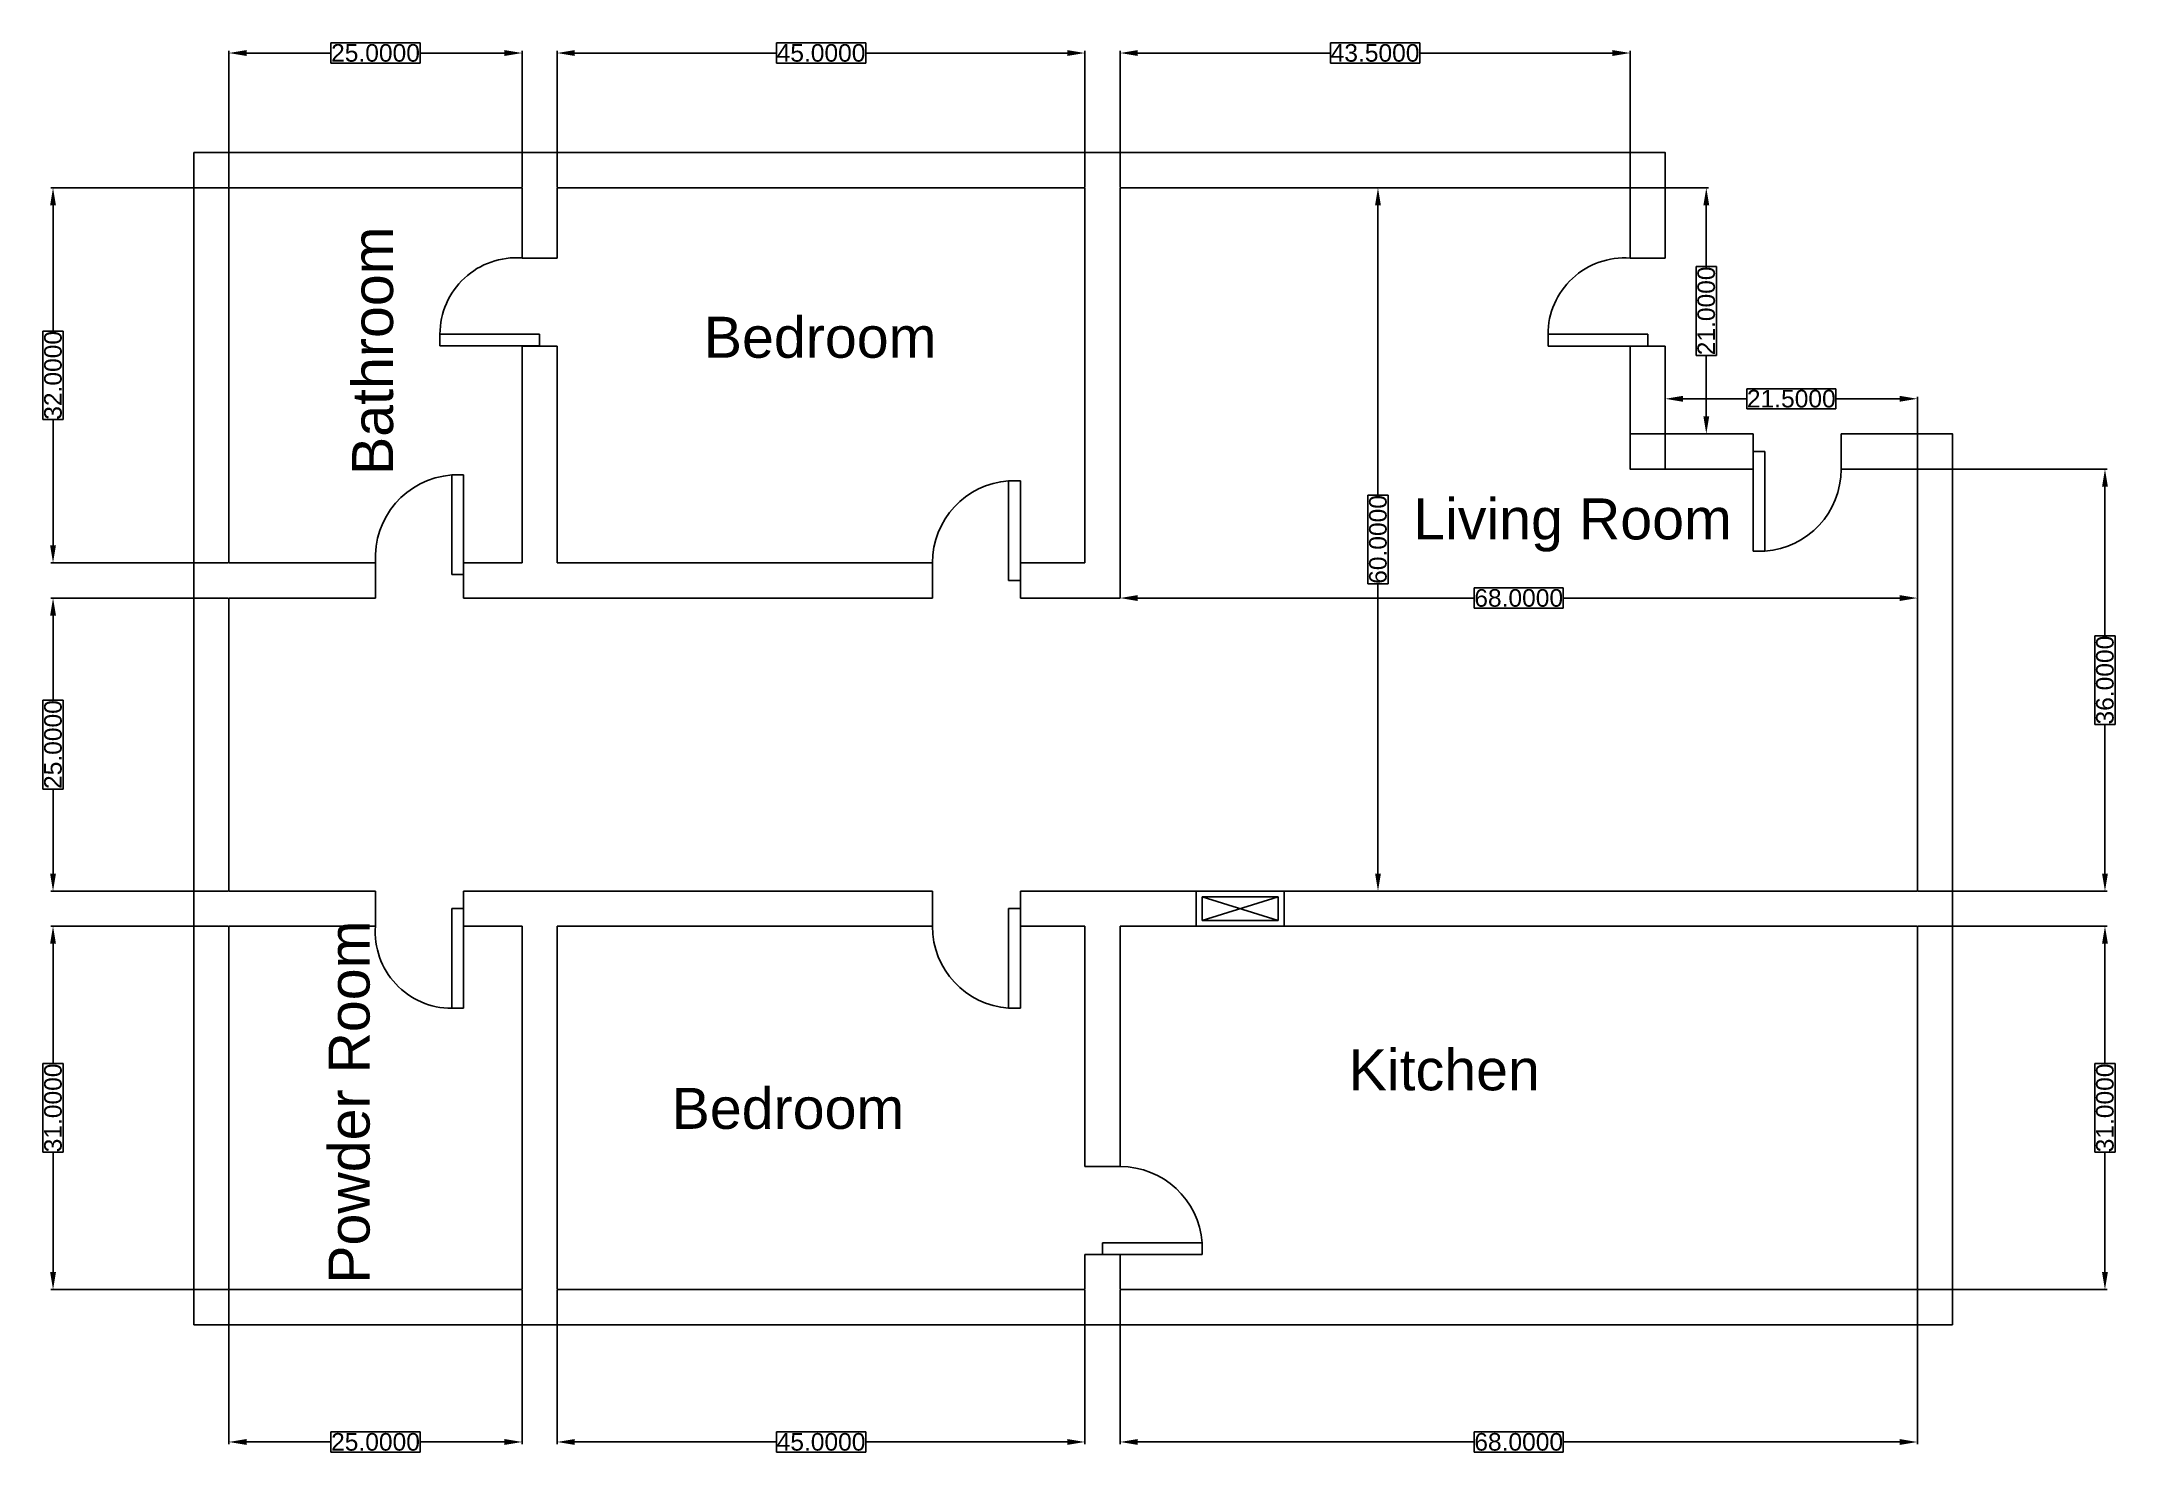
# Model space of a CAD drawing. Header units: metres. Extents: x 99 to 276, y 51 to 171.
import ezdxf

# ---------------------------------------------------------------- set-up
doc = ezdxf.new("R2010")
doc.units = ezdxf.units.M
doc.header["$MEASUREMENT"] = 0
for name, color, linetype in [('DimNum', 40, 'Continuous'), ('Layer1', 1, 'Continuous'), ('Layer2', 5, 'Continuous'), ('Textage', 4, 'Continuous')]:
    doc.layers.add(name, color=color, linetype=linetype)
doc.styles.get("Standard").update_dxf_attribs({"font": 'arial.ttf'})
doc.dimstyles.get("Standard").update_dxf_attribs({"dimtxt": 1.5, "dimasz": 1.5, "dimexe": 0.18, "dimexo": 0.0625, "dimgap": -0.09, "dimtad": 0, "dimdec": 4, "dimzin": 0, "dimdsep": 46, "dimtxsty": 'Standard', "dimcen": 0.09, "dimadec": 0, "dimazin": 0, "dimtfac": 1, "dimtdec": 4, "dimtix": 1, "dimtofl": 0, "dimtmove": 0, "dimatfit": 3, "dimfxl": 1, "dimtolj": 1, "dimtzin": 0, "dimarcsym": 0})

# ---------------------------------------------------------------- blocks, each defined once
blk = doc.blocks.new('*D7')
at = {"layer": 'Defpoints', "color": 0, "transparency": 16777216}
for p in [(100, 158.5), (115, 158.5), (115, 126.5)]:
    blk.add_point(p, dxfattribs=at)
at = {"layer": 'DimNum', "color": 0, "lineweight": -2, "transparency": 16777216}
for p, q in [((114.94, 158.5), (99.82, 158.5)), ((100, 157), (100, 146.28)), ((100.86, 146.28), (99.14, 146.28)), ((99.14, 146.28), (99.14, 138.72)), ((100.86, 138.72), (100.86, 146.28)), ((99.14, 138.72), (100.86, 138.72)), ((100, 128), (100, 138.72)), ((114.94, 126.5), (99.82, 126.5))]:
    blk.add_line(p, q, dxfattribs=at)
at = {"layer": 'DimNum', "color": 0, "transparency": 16777216}
for points in [[(99.75, 157), (100.25, 157), (100, 158.5)], [(99.75, 128), (100.25, 128), (100, 126.5)]]:
    blk.add_solid(points, dxfattribs=at)
at = {"layer": 'DimNum', "color": 0, "transparency": 16777216, "insert": (100, 142.5), "char_height": 1.5, "attachment_point": 5, "rotation": 90}
blk.add_mtext('\\A1;32.0000', dxfattribs=at)
blk = doc.blocks.new('*D8')
at = {"layer": 'Defpoints', "color": 0, "transparency": 16777216}
for p in [(140, 170), (115, 158.5), (140, 158.5)]:
    blk.add_point(p, dxfattribs=at)
at = {"layer": 'DimNum', "color": 0, "lineweight": -2, "transparency": 16777216}
for p, q in [((115, 158.56), (115, 170.18)), ((116.5, 170), (123.7, 170)), ((131.3, 170.86), (123.7, 170.86)), ((123.7, 170.86), (123.7, 169.14)), ((131.3, 169.14), (131.3, 170.86)), ((138.5, 170), (131.3, 170)), ((140, 158.56), (140, 170.18)), ((123.7, 169.14), (131.3, 169.14))]:
    blk.add_line(p, q, dxfattribs=at)
at = {"layer": 'DimNum', "color": 0, "transparency": 16777216}
for points in [[(116.5, 170.25), (116.5, 169.75), (115, 170)], [(138.5, 170.25), (138.5, 169.75), (140, 170)]]:
    blk.add_solid(points, dxfattribs=at)
at = {"layer": 'DimNum', "color": 0, "transparency": 16777216, "insert": (127.5, 170), "char_height": 1.5, "attachment_point": 5}
blk.add_mtext('\\A1;25.0000', dxfattribs=at)
blk = doc.blocks.new('*D9')
at = {"layer": 'Defpoints', "color": 0, "transparency": 16777216}
for p in [(188, 170), (143, 158.5), (188, 158.5)]:
    blk.add_point(p, dxfattribs=at)
at = {"layer": 'DimNum', "color": 0, "lineweight": -2, "transparency": 16777216}
for p, q in [((143, 158.56), (143, 170.18)), ((144.5, 170), (161.69, 170)), ((169.31, 170.86), (161.69, 170.86)), ((161.69, 170.86), (161.69, 169.14)), ((169.31, 169.14), (169.31, 170.86)), ((186.5, 170), (169.31, 170)), ((188, 158.56), (188, 170.18)), ((161.69, 169.14), (169.31, 169.14))]:
    blk.add_line(p, q, dxfattribs=at)
at = {"layer": 'DimNum', "color": 0, "transparency": 16777216}
for points in [[(144.5, 170.25), (144.5, 169.75), (143, 170)], [(186.5, 170.25), (186.5, 169.75), (188, 170)]]:
    blk.add_solid(points, dxfattribs=at)
at = {"layer": 'DimNum', "color": 0, "transparency": 16777216, "insert": (165.5, 170), "char_height": 1.5, "attachment_point": 5}
blk.add_mtext('\\A1;45.0000', dxfattribs=at)
blk = doc.blocks.new('*D10')
at = {"layer": 'Defpoints', "color": 0, "transparency": 16777216}
for p in [(234.5, 170), (191, 158.5), (234.5, 158.5)]:
    blk.add_point(p, dxfattribs=at)
at = {"layer": 'DimNum', "color": 0, "lineweight": -2, "transparency": 16777216}
for p, q in [((191, 158.56), (191, 170.18)), ((192.5, 170), (208.94, 170)), ((216.56, 170.86), (208.94, 170.86)), ((208.94, 170.86), (208.94, 169.14)), ((216.56, 169.14), (216.56, 170.86)), ((233, 170), (216.56, 170)), ((234.5, 158.56), (234.5, 170.18)), ((208.94, 169.14), (216.56, 169.14))]:
    blk.add_line(p, q, dxfattribs=at)
at = {"layer": 'DimNum', "color": 0, "transparency": 16777216}
for points in [[(192.5, 170.25), (192.5, 169.75), (191, 170)], [(233, 170.25), (233, 169.75), (234.5, 170)]]:
    blk.add_solid(points, dxfattribs=at)
at = {"layer": 'DimNum', "color": 0, "transparency": 16777216, "insert": (212.75, 170), "char_height": 1.5, "attachment_point": 5}
blk.add_mtext('\\A1;43.5000', dxfattribs=at)
blk = doc.blocks.new('*D11')
at = {"layer": 'Defpoints', "color": 0, "transparency": 16777216}
for p in [(259, 134.5), (259, 98.5), (275, 98.5)]:
    blk.add_point(p, dxfattribs=at)
at = {"layer": 'DimNum', "color": 0, "lineweight": -2, "transparency": 16777216}
for p, q in [((259.06, 134.5), (275.18, 134.5)), ((275, 133), (275, 120.28)), ((275.86, 120.28), (274.14, 120.28)), ((274.14, 120.28), (274.14, 112.72)), ((275.86, 112.72), (275.86, 120.28)), ((274.14, 112.72), (275.86, 112.72)), ((275, 100), (275, 112.72)), ((259.06, 98.5), (275.18, 98.5))]:
    blk.add_line(p, q, dxfattribs=at)
at = {"layer": 'DimNum', "color": 0, "transparency": 16777216}
for points in [[(274.75, 133), (275.25, 133), (275, 134.5)], [(274.75, 100), (275.25, 100), (275, 98.5)]]:
    blk.add_solid(points, dxfattribs=at)
at = {"layer": 'DimNum', "color": 0, "transparency": 16777216, "insert": (275, 116.5), "char_height": 1.5, "attachment_point": 5, "rotation": 90}
blk.add_mtext('\\A1;36.0000', dxfattribs=at)
blk = doc.blocks.new('*D12')
at = {"layer": 'Defpoints', "color": 0, "transparency": 16777216}
for p in [(259, 140.5), (237.5, 134.5), (259, 134.5)]:
    blk.add_point(p, dxfattribs=at)
at = {"layer": 'DimNum', "color": 0, "lineweight": -2, "transparency": 16777216}
for p, q in [((237.5, 134.56), (237.5, 140.68)), ((239, 140.5), (244.45, 140.5)), ((252.05, 141.36), (244.45, 141.36)), ((244.45, 141.36), (244.45, 139.64)), ((252.05, 139.64), (252.05, 141.36)), ((257.5, 140.5), (252.05, 140.5)), ((259, 134.56), (259, 140.68)), ((244.45, 139.64), (252.05, 139.64))]:
    blk.add_line(p, q, dxfattribs=at)
at = {"layer": 'DimNum', "color": 0, "transparency": 16777216}
for points in [[(239, 140.75), (239, 140.25), (237.5, 140.5)], [(257.5, 140.75), (257.5, 140.25), (259, 140.5)]]:
    blk.add_solid(points, dxfattribs=at)
at = {"layer": 'DimNum', "color": 0, "transparency": 16777216, "insert": (248.25, 140.5), "char_height": 1.5, "attachment_point": 5}
blk.add_mtext('\\A1;21.5000', dxfattribs=at)
blk = doc.blocks.new('*D13')
at = {"layer": 'Defpoints', "color": 0, "transparency": 16777216}
for p in [(234.5, 158.5), (234.5, 137.5), (241, 137.5)]:
    blk.add_point(p, dxfattribs=at)
at = {"layer": 'DimNum', "color": 0, "lineweight": -2, "transparency": 16777216}
for p, q in [((234.56, 158.5), (241.18, 158.5)), ((241, 157), (241, 151.8)), ((241.86, 151.8), (240.14, 151.8)), ((240.14, 151.8), (240.14, 144.2)), ((241.86, 144.2), (241.86, 151.8)), ((240.14, 144.2), (241.86, 144.2)), ((241, 139), (241, 144.2)), ((234.56, 137.5), (241.18, 137.5))]:
    blk.add_line(p, q, dxfattribs=at)
at = {"layer": 'DimNum', "color": 0, "transparency": 16777216}
for points in [[(240.75, 157), (241.25, 157), (241, 158.5)], [(240.75, 139), (241.25, 139), (241, 137.5)]]:
    blk.add_solid(points, dxfattribs=at)
at = {"layer": 'DimNum', "color": 0, "transparency": 16777216, "insert": (241, 148), "char_height": 1.5, "attachment_point": 5, "rotation": 90}
blk.add_mtext('\\A1;21.0000', dxfattribs=at)
blk = doc.blocks.new('*D14')
at = {"layer": 'Defpoints', "color": 0, "transparency": 16777216}
for p in [(191, 64.5), (259, 64.5), (259, 51.5)]:
    blk.add_point(p, dxfattribs=at)
at = {"layer": 'DimNum', "color": 0, "lineweight": -2, "transparency": 16777216}
for p, q in [((191, 64.44), (191, 51.32)), ((259, 64.44), (259, 51.32)), ((192.5, 51.5), (221.21, 51.5)), ((228.79, 52.36), (221.21, 52.36)), ((221.21, 52.36), (221.21, 50.64)), ((228.79, 50.64), (228.79, 52.36)), ((257.5, 51.5), (228.79, 51.5)), ((221.21, 50.64), (228.79, 50.64))]:
    blk.add_line(p, q, dxfattribs=at)
at = {"layer": 'DimNum', "color": 0, "transparency": 16777216}
for points in [[(192.5, 51.75), (192.5, 51.25), (191, 51.5)], [(257.5, 51.75), (257.5, 51.25), (259, 51.5)]]:
    blk.add_solid(points, dxfattribs=at)
at = {"layer": 'DimNum', "color": 0, "transparency": 16777216, "insert": (225, 51.5), "char_height": 1.5, "attachment_point": 5}
blk.add_mtext('\\A1;68.0000', dxfattribs=at)
blk = doc.blocks.new('*D15')
at = {"layer": 'Defpoints', "color": 0, "transparency": 16777216}
for p in [(143, 64.5), (188, 64.5), (188, 51.5)]:
    blk.add_point(p, dxfattribs=at)
at = {"layer": 'DimNum', "color": 0, "lineweight": -2, "transparency": 16777216}
for p, q in [((143, 64.44), (143, 51.32)), ((188, 64.44), (188, 51.32)), ((144.5, 51.5), (161.69, 51.5)), ((169.31, 52.36), (161.69, 52.36)), ((161.69, 52.36), (161.69, 50.64)), ((169.31, 50.64), (169.31, 52.36)), ((186.5, 51.5), (169.31, 51.5)), ((161.69, 50.64), (169.31, 50.64))]:
    blk.add_line(p, q, dxfattribs=at)
at = {"layer": 'DimNum', "color": 0, "transparency": 16777216}
for points in [[(144.5, 51.75), (144.5, 51.25), (143, 51.5)], [(186.5, 51.75), (186.5, 51.25), (188, 51.5)]]:
    blk.add_solid(points, dxfattribs=at)
at = {"layer": 'DimNum', "color": 0, "transparency": 16777216, "insert": (165.5, 51.5), "char_height": 1.5, "attachment_point": 5}
blk.add_mtext('\\A1;45.0000', dxfattribs=at)
blk = doc.blocks.new('*D16')
at = {"layer": 'Defpoints', "color": 0, "transparency": 16777216}
for p in [(115, 64.5), (140, 64.5), (140, 51.5)]:
    blk.add_point(p, dxfattribs=at)
at = {"layer": 'DimNum', "color": 0, "lineweight": -2, "transparency": 16777216}
for p, q in [((115, 64.44), (115, 51.32)), ((140, 64.44), (140, 51.32)), ((116.5, 51.5), (123.7, 51.5)), ((131.3, 52.36), (123.7, 52.36)), ((123.7, 52.36), (123.7, 50.64)), ((131.3, 50.64), (131.3, 52.36)), ((138.5, 51.5), (131.3, 51.5)), ((123.7, 50.64), (131.3, 50.64))]:
    blk.add_line(p, q, dxfattribs=at)
at = {"layer": 'DimNum', "color": 0, "transparency": 16777216}
for points in [[(116.5, 51.75), (116.5, 51.25), (115, 51.5)], [(138.5, 51.75), (138.5, 51.25), (140, 51.5)]]:
    blk.add_solid(points, dxfattribs=at)
at = {"layer": 'DimNum', "color": 0, "transparency": 16777216, "insert": (127.5, 51.5), "char_height": 1.5, "attachment_point": 5}
blk.add_mtext('\\A1;25.0000', dxfattribs=at)
blk = doc.blocks.new('*D18')
at = {"layer": 'Defpoints', "color": 0, "transparency": 16777216}
for p in [(100, 95.5), (115, 95.5), (115, 64.5)]:
    blk.add_point(p, dxfattribs=at)
at = {"layer": 'DimNum', "color": 0, "lineweight": -2, "transparency": 16777216}
for p, q in [((114.94, 95.5), (99.82, 95.5)), ((100, 94), (100, 83.78)), ((100.86, 83.78), (99.14, 83.78)), ((99.14, 83.78), (99.14, 76.22)), ((100.86, 76.22), (100.86, 83.78)), ((99.14, 76.22), (100.86, 76.22)), ((100, 66), (100, 76.22)), ((114.94, 64.5), (99.82, 64.5))]:
    blk.add_line(p, q, dxfattribs=at)
at = {"layer": 'DimNum', "color": 0, "transparency": 16777216}
for points in [[(99.75, 94), (100.25, 94), (100, 95.5)], [(99.75, 66), (100.25, 66), (100, 64.5)]]:
    blk.add_solid(points, dxfattribs=at)
at = {"layer": 'DimNum', "color": 0, "transparency": 16777216, "insert": (100, 80), "char_height": 1.5, "attachment_point": 5, "rotation": 90}
blk.add_mtext('\\A1;31.0000', dxfattribs=at)
blk = doc.blocks.new('*D19')
at = {"layer": 'Defpoints', "color": 0, "transparency": 16777216}
for p in [(100, 123.5), (115, 123.5), (115, 98.5)]:
    blk.add_point(p, dxfattribs=at)
at = {"layer": 'DimNum', "color": 0, "lineweight": -2, "transparency": 16777216}
for p, q in [((114.94, 123.5), (99.82, 123.5)), ((100, 122), (100, 114.8)), ((100.86, 114.8), (99.14, 114.8)), ((99.14, 114.8), (99.14, 107.2)), ((100.86, 107.2), (100.86, 114.8)), ((99.14, 107.2), (100.86, 107.2)), ((100, 100), (100, 107.2)), ((114.94, 98.5), (99.82, 98.5))]:
    blk.add_line(p, q, dxfattribs=at)
at = {"layer": 'DimNum', "color": 0, "transparency": 16777216}
for points in [[(99.75, 122), (100.25, 122), (100, 123.5)], [(99.75, 100), (100.25, 100), (100, 98.5)]]:
    blk.add_solid(points, dxfattribs=at)
at = {"layer": 'DimNum', "color": 0, "transparency": 16777216, "insert": (100, 111), "char_height": 1.5, "attachment_point": 5, "rotation": 90}
blk.add_mtext('\\A1;25.0000', dxfattribs=at)
blk = doc.blocks.new('*D20')
at = {"layer": 'Defpoints', "color": 0, "transparency": 16777216}
for p in [(259, 95.5), (275, 95.5), (259, 64.5)]:
    blk.add_point(p, dxfattribs=at)
at = {"layer": 'DimNum', "color": 0, "lineweight": -2, "transparency": 16777216}
for p, q in [((259.06, 95.5), (275.18, 95.5)), ((275, 94), (275, 83.78)), ((275.86, 83.78), (274.14, 83.78)), ((274.14, 83.78), (274.14, 76.22)), ((275.86, 76.22), (275.86, 83.78)), ((274.14, 76.22), (275.86, 76.22)), ((275, 66), (275, 76.22)), ((259.06, 64.5), (275.18, 64.5))]:
    blk.add_line(p, q, dxfattribs=at)
at = {"layer": 'DimNum', "color": 0, "transparency": 16777216}
for points in [[(274.75, 94), (275.25, 94), (275, 95.5)], [(274.75, 66), (275.25, 66), (275, 64.5)]]:
    blk.add_solid(points, dxfattribs=at)
at = {"layer": 'DimNum', "color": 0, "transparency": 16777216, "insert": (275, 80), "char_height": 1.5, "attachment_point": 5, "rotation": 90}
blk.add_mtext('\\A1;31.0000', dxfattribs=at)
blk = doc.blocks.new('*D22')
at = {"layer": 'Defpoints', "color": 0, "transparency": 16777216}
for p in [(212.5, 158.5), (212.5, 98.5), (213, 98.5)]:
    blk.add_point(p, dxfattribs=at)
at = {"layer": 'DimNum', "color": 0, "lineweight": -2, "transparency": 16777216}
for p, q in [((212.56, 158.5), (213.18, 158.5)), ((213, 157), (213, 132.29)), ((213.86, 132.29), (212.14, 132.29)), ((212.14, 132.29), (212.14, 124.71)), ((213.86, 124.71), (213.86, 132.29)), ((212.14, 124.71), (213.86, 124.71)), ((213, 100), (213, 124.71)), ((212.56, 98.5), (213.18, 98.5))]:
    blk.add_line(p, q, dxfattribs=at)
at = {"layer": 'DimNum', "color": 0, "transparency": 16777216}
for points in [[(212.75, 157), (213.25, 157), (213, 158.5)], [(212.75, 100), (213.25, 100), (213, 98.5)]]:
    blk.add_solid(points, dxfattribs=at)
at = {"layer": 'DimNum', "color": 0, "transparency": 16777216, "insert": (213, 128.5), "char_height": 1.5, "attachment_point": 5, "rotation": 90}
blk.add_mtext('\\A1;60.0000', dxfattribs=at)
blk = doc.blocks.new('*D23')
at = {"layer": 'Defpoints', "color": 0, "transparency": 16777216}
for p in [(191, 123.5), (259, 123.5), (259, 122.5)]:
    blk.add_point(p, dxfattribs=at)
at = {"layer": 'DimNum', "color": 0, "lineweight": -2, "transparency": 16777216}
for p, q in [((228.79, 124.36), (221.21, 124.36)), ((221.21, 124.36), (221.21, 122.64)), ((228.79, 122.64), (228.79, 124.36)), ((191, 123.56), (191, 123.68)), ((192.5, 123.5), (221.21, 123.5)), ((221.21, 122.64), (228.79, 122.64)), ((257.5, 123.5), (228.79, 123.5)), ((259, 122.56), (259, 123.68))]:
    blk.add_line(p, q, dxfattribs=at)
at = {"layer": 'DimNum', "color": 0, "transparency": 16777216}
for points in [[(192.5, 123.75), (192.5, 123.25), (191, 123.5)], [(257.5, 123.75), (257.5, 123.25), (259, 123.5)]]:
    blk.add_solid(points, dxfattribs=at)
at = {"layer": 'DimNum', "color": 0, "transparency": 16777216, "insert": (225, 123.5), "char_height": 1.5, "attachment_point": 5}
blk.add_mtext('\\A1;68.0000', dxfattribs=at)

msp = doc.modelspace()

# ---------------------------------------------------------------- linework, layer by layer
for p, q in [((112, 161.5), (237.5, 161.5)), ((112, 61.5), (112, 161.5)), ((115, 158.5), (140, 158.5)), ((115, 126.5), (115, 158.5)), ((140, 152.5), (140, 158.5)), ((143, 158.5), (188, 158.5)), ((143, 152.5), (143, 158.5)), ((188, 126.5), (188, 158.5)), ((191, 126.5), (191, 158.5)), ((140, 152.5), (143, 152.5)), ((234.5, 152.5), (237.5, 152.5)), ((140, 126.5), (140, 145)), ((143, 145), (140, 145)), ((143, 126.5), (143, 145)), ((234.5, 145), (237.5, 145)), ((245, 134.5), (245, 137.5)), ((252.5, 134.5), (252.5, 137.5)), ((245, 127.5), (245, 136)), ((245, 136), (246, 136)), ((246, 127.5), (246, 136)), ((245, 127.5), (246, 127.5)), ((115, 126.5), (127.5, 126.5)), ((127.5, 123.5), (127.5, 126.5)), ((135, 123.5), (135, 126.5)), ((135, 126.5), (140, 126.5)), ((143, 126.5), (175, 126.5)), ((175, 126.5), (175, 123.5)), ((182.5, 123.5), (182.5, 126.5)), ((182.5, 126.5), (188, 126.5)), ((191, 126.5), (191, 123.5)), ((115, 123.5), (127.5, 123.5)), ((115, 98.5), (115, 123.5)), ((135, 123.5), (140, 123.5)), ((140, 123.5), (143, 123.5)), ((143, 123.5), (175, 123.5)), ((182.5, 123.5), (188, 123.5)), ((188, 123.5), (191, 123.5)), ((115, 98.5), (127.5, 98.5)), ((127.5, 98.5), (127.5, 95.5)), ((135, 95.5), (135, 98.5)), ((135, 98.5), (140, 98.5)), ((140, 98.5), (143, 98.5)), ((143, 98.5), (175, 98.5)), ((175, 98.5), (175, 95.5)), ((182.5, 95.5), (182.5, 98.5)), ((182.5, 98.5), (197.5, 98.5)), ((197.5, 95.5), (197.5, 98.5)), ((197.5, 95.5), (197.5, 98.5)), ((205, 95.5), (205, 98.5)), ((205, 98.5), (259, 98.5)), ((205, 98.5), (205, 95.5)), ((115, 64.5), (115, 95.5)), ((115, 95.5), (127.5, 95.5)), ((135, 95.5), (140, 95.5)), ((140, 64.5), (140, 95.5)), ((143, 64.5), (143, 95.5)), ((143, 95.5), (175, 95.5)), ((182.5, 95.5), (188, 95.5)), ((188, 75), (188, 95.5)), ((191, 95.5), (197.5, 95.5)), ((191, 75), (191, 95.5)), ((205, 95.5), (259, 95.5)), ((259, 95.5), (259, 64.5)), ((188, 75), (191, 75)), ((188, 64.5), (188, 67.5)), ((188, 67.5), (191, 67.5)), ((191, 64.5), (191, 67.5)), ((140, 64.5), (115, 64.5)), ((188, 64.5), (143, 64.5)), ((259, 64.5), (191, 64.5)), ((262, 61.5), (112, 61.5))]:
    msp.add_line(p, q)
for points in [[(237.5, 158.5), (237.5, 161.5), (237.5, 152.5)], [(191, 158.5), (234.5, 158.5), (234.5, 152.5)], [(234.5, 145), (234.5, 137.5), (234.5, 134.5), (237.5, 134.5), (245, 134.5)], [(237.5, 145), (237.5, 137.5), (245, 137.5)], [(252.5, 137.5), (258.5, 137.5), (262, 137.5), (262, 61.5)], [(252.5, 134.5), (258.5, 134.5), (259, 134.5), (259, 98.5)]]:
    msp.add_lwpolyline(points)
msp.add_arc((245.48077, 134.5), 7.01923, 274.2421928, 0)
at = {"layer": 'Layer1'}
for p, q in [((141.5, 146.01786), (133, 146.01786)), ((133, 146.01786), (133, 145.01786)), ((141.5, 146.01786), (141.5, 145.01786)), ((236, 146), (227.5, 146)), ((227.5, 146), (227.5, 145)), ((236, 146), (236, 145)), ((141.5, 145.01786), (133, 145.01786)), ((236, 145), (227.5, 145)), ((134, 125.5), (134, 134)), ((134, 134), (135, 134)), ((135, 125.5), (135, 134)), ((181.5, 125), (181.5, 133.5)), ((181.5, 133.5), (182.5, 133.5)), ((182.5, 125), (182.5, 133.5)), ((134, 125.5), (135, 125.5)), ((181.5, 125), (182.5, 125)), ((134, 88.5), (134, 97)), ((134, 97), (135, 97)), ((135, 88.5), (135, 97)), ((181.5, 88.5), (181.5, 97)), ((181.5, 97), (182.5, 97)), ((182.5, 88.5), (182.5, 97)), ((134, 88.5), (135, 88.5)), ((181.5, 88.5), (182.5, 88.5)), ((198, 68.5), (189.5, 68.5)), ((189.5, 68.5), (189.5, 67.5)), ((198, 67.5), (189.5, 67.5)), ((198, 68.5), (198, 67.5))]:
    msp.add_line(p, q, dxfattribs=at)
for centre, radius, start, end in [((139.51786, 146.01786), 6.51786, 85.7578072, 180), ((234.01786, 146), 6.51786, 85.7578072, 180), ((134.54121, 126.96429), 7.0565, 94.3987054, 183.7725282), ((182.01923, 126.5), 7.01923, 94.2421928, 180), ((134, 95.01786), 6.51786, 175.7578072, 270), ((182.01923, 95.5), 7.01923, 180, 265.7578072), ((191, 67.98077), 7.01923, 4.2421928, 90)]:
    msp.add_arc(centre, radius, start, end, dxfattribs=at)
at = {"layer": 'Layer2'}
for p, q in [((197.5, 98.5), (205, 98.5)), ((198, 98), (204.5, 98)), ((198, 96), (198, 98)), ((198, 98), (204.5, 96)), ((198, 96), (204.5, 98)), ((204.5, 98), (204.5, 96)), ((204.5, 96), (198, 96)), ((205, 95.5), (197.5, 95.5))]:
    msp.add_line(p, q, dxfattribs=at)

# ---------------------------------------------------------------- texts
at = {"layer": 'Textage', "char_height": 3.5, "attachment_point": 1, "rotation": 90}
for s, width, insert in [('Bathroom', 245, (125.5, 134)), ('Powder Room', 280, (123.5, 65))]:
    msp.add_mtext_dynamic_manual_height_columns(s, width=width, gutter_width=17.5, heights=[0], dxfattribs=dict(at, insert=insert))
at = {"layer": 'Textage', "char_height": 3.5, "attachment_point": 1}
for s, width, insert in [('Bedroom', 393.75, (155.5, 147.5)), ('Living Room', 542.5, (216, 132)), ('Kitchen', 525, (210.5, 85)), ('Bedroom', 393.75, (152.75491, 81.71334))]:
    msp.add_mtext_dynamic_manual_height_columns(s, width=width, gutter_width=17.5, heights=[0], dxfattribs=dict(at, insert=insert))

# ---------------------------------------------------------------- dimensions: what is measured, and where the dimension line sits
at = {"layer": 'DimNum'}
for base, p1, p2, picture, middle in [((140, 170), (115, 158.5), (140, 158.5), '*D8', (127.5, 170)), ((188, 170), (143, 158.5), (188, 158.5), '*D9', (165.5, 170)), ((234.5, 170), (191, 158.5), (234.5, 158.5), '*D10', (212.75, 170)), ((259, 140.5), (237.5, 134.5), (259, 134.5), '*D12', (248.25, 140.5)), ((259, 123.5), (191, 123.5), (259, 122.5), '*D23', (225, 123.5)), ((140, 51.5), (115, 64.5), (140, 64.5), '*D16', (127.5, 51.5)), ((188, 51.5), (143, 64.5), (188, 64.5), '*D15', (165.5, 51.5)), ((259, 51.5), (191, 64.5), (259, 64.5), '*D14', (225, 51.5))]:
    dim = msp.add_linear_dim(base=base, p1=p1, p2=p2, dimstyle='Standard', dxfattribs=at)
    dim.commit()
    dim.dimension.update_dxf_attribs({"geometry": picture, "text_midpoint": middle})
for base, p1, p2, picture, middle in [((100, 158.5), (115, 126.5), (115, 158.5), '*D7', (100, 142.5)), ((213, 98.5), (212.5, 158.5), (212.5, 98.5), '*D22', (213, 128.5)), ((241, 137.5), (234.5, 158.5), (234.5, 137.5), '*D13', (241, 148)), ((275, 98.5), (259, 134.5), (259, 98.5), '*D11', (275, 116.5)), ((100, 123.5), (115, 98.5), (115, 123.5), '*D19', (100, 111)), ((100, 95.5), (115, 64.5), (115, 95.5), '*D18', (100, 80)), ((275, 95.5), (259, 64.5), (259, 95.5), '*D20', (275, 80))]:
    dim = msp.add_linear_dim(base=base, p1=p1, p2=p2, angle=90, dimstyle='Standard', dxfattribs=at)
    dim.commit()
    dim.dimension.update_dxf_attribs({"geometry": picture, "text_midpoint": middle})

doc.saveas('drawing.dxf')
